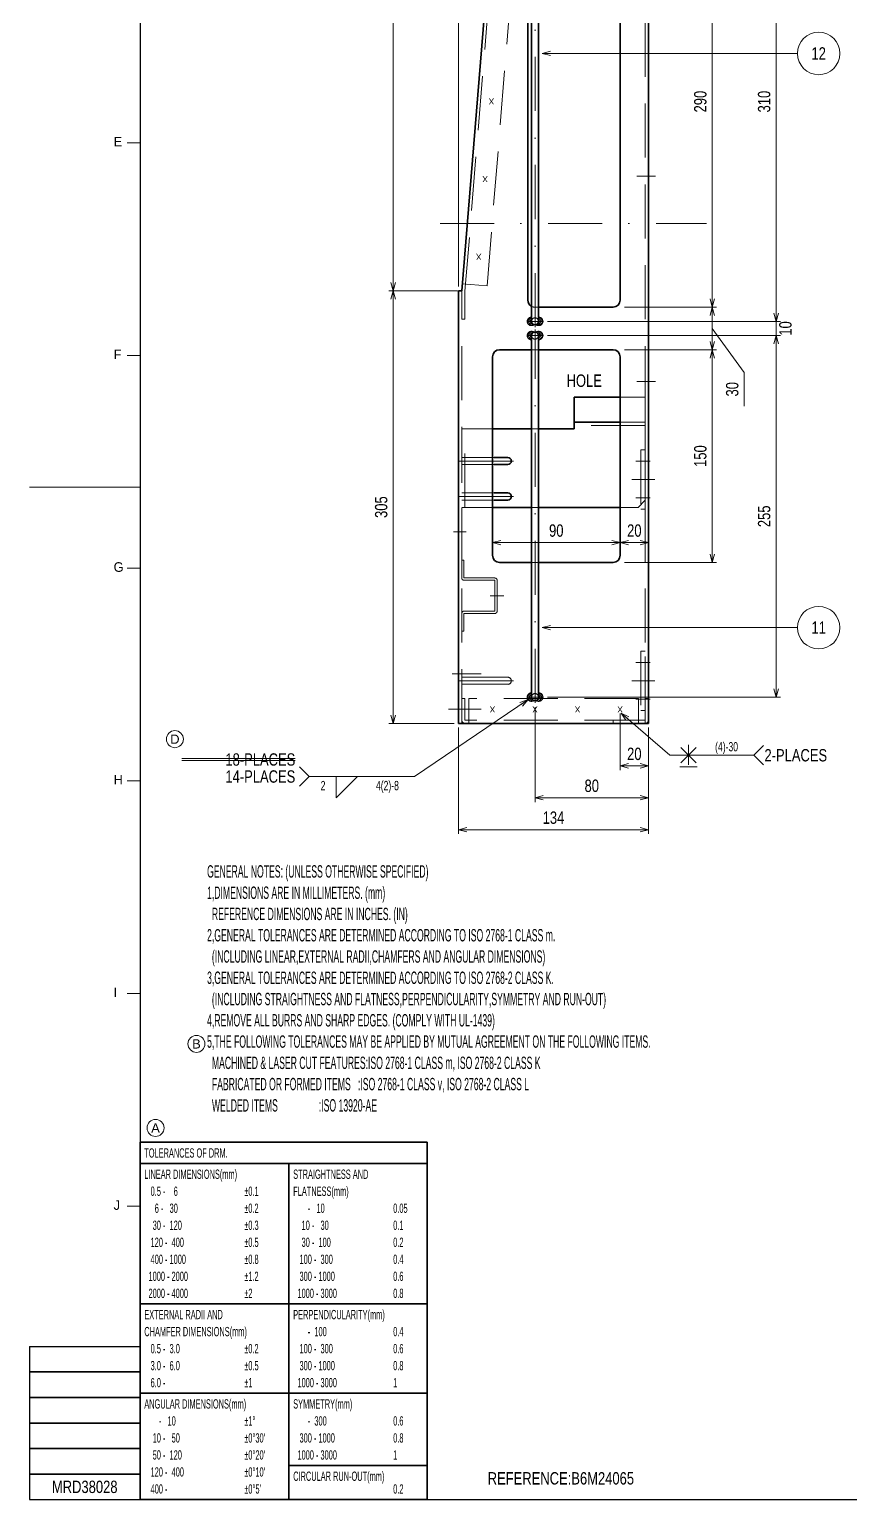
# Model space of a CAD drawing. Header units: millimetres. Extents: x 10 to 832, y 7 to 590.
# Drawn here: x 9.5 to 202.5, y 15 to 360.6 of the extents above; entities that cross this region are included whole.
import ezdxf
from ezdxf.enums import TextEntityAlignment as Align

# ---------------------------------------------------------------- set-up
doc = ezdxf.new("R2010")
doc.units = ezdxf.units.MM
for name, pattern in [('DASHDOT', [25.3, 12.7, -6.3, 0, -6.3]), ('DASHED', [19, 12.7, -6.3]), ('DIVIDE', [31.6, 12.7, -6.3, 0, -6.3, 0, -6.3])]:
    doc.linetypes.add(name, pattern=pattern)
for name, color, linetype in [('GR1_01', 7, 'Continuous'), ('GR1_02', 7, 'Continuous'), ('GR1_05', 7, 'Continuous'), ('GR1_06', 7, 'Continuous'), ('GR1_15', 7, 'Continuous'), ('GR1_16', 7, 'Continuous'), ('図面枠B6M', 7, 'Continuous'), ('表題、部品表_Layer1', 7, 'Continuous')]:
    doc.layers.add(name, color=color, linetype=linetype)
doc.styles.add('HG丸ｺﾞｼｯｸM-PRO', font='')
doc.styles.get('HG丸ｺﾞｼｯｸM-PRO').set_extended_font_data('HG丸ｺﾞｼｯｸM-PRO')
pattern_1 = [(45, (0, 0), (-0.23570226, 0.23570226), [])]

# ---------------------------------------------------------------- blocks, each defined once
blk = doc.blocks.new('BLKF023')
at = {"layer": '図面枠B6M', "color": 2, "linetype": 'Continuous', "lineweight": 25}
for p, q in [((35.5, 584), (35.5, 15)), ((9.5, 51), (9.5, 15)), ((9.5, 51), (35.5, 51)), ((9.5, 15), (831.5, 15))]:
    blk.add_line(p, q, dxfattribs=at)
at = {"layer": '図面枠B6M', "color": 4, "linetype": 'Continuous', "lineweight": 13}
for p, q in [((32.5, 334), (35.5, 334)), ((32.5, 284), (35.5, 284)), ((9.5, 253), (35.5, 253)), ((32.5, 234), (35.5, 234)), ((32.5, 184), (35.5, 184)), ((32.5, 134), (35.5, 134)), ((32.5, 84), (35.5, 84))]:
    blk.add_line(p, q, dxfattribs=at)
at = {"layer": '図面枠B6M', "color": 3, "linetype": 'Continuous', "lineweight": 35}
for p, q in [((9.5, 45), (35.5, 45)), ((9.5, 39), (35.5, 39)), ((9.5, 33), (35.5, 33)), ((9.5, 27), (35.5, 27)), ((9.5, 21), (35.5, 21))]:
    blk.add_line(p, q, dxfattribs=at)
at = {"layer": '図面枠B6M', "color": 4, "linetype": 'Continuous', "lineweight": 13, "style": 'HG丸ｺﾞｼｯｸM-PRO'}
for s, width, p in [('E', 1.001589, (29.29, 332.45)), ('F', 0.998986, (29.29, 282.45)), ('G', 1.003714, (29.29, 232.45)), ('H', 1.00207, (29.29, 182.45)), ('I', 1.00207, (29.29, 132.45)), ('J', 1.005117, (29.29, 82.45))]:
    blk.add_text(s, height=2.25, dxfattribs=dict(at, width=width)).set_placement(p, align=Align.BOTTOM_LEFT)
blk = doc.blocks.new('BLKF035')
at = {"layer": 'GR1_02', "color": 4, "linetype": 'DASHED', "lineweight": 13}
for p, q in [((111.1, 208.33), (121.93, 208.33)), ((121.93, 206.67), (111.1, 206.67))]:
    blk.add_line(p, q, dxfattribs=at)
blk.add_arc((121.93, 207.5), 0.833, 270, 90, dxfattribs=at)
blk = doc.blocks.new('BLKF036')
at = {"layer": 'GR1_02', "color": 4, "linetype": 'DASHED', "lineweight": 13}
for p, q in [((111.1, 251.67), (118.73, 251.67)), ((118.73, 250), (111.1, 250))]:
    blk.add_line(p, q, dxfattribs=at)
at = {"layer": 'GR1_02', "color": 3, "linetype": 'Continuous', "lineweight": 35}
for p, q in [((118.73, 251.67), (121.93, 251.67)), ((121.93, 250), (118.73, 250))]:
    blk.add_line(p, q, dxfattribs=at)
blk.add_arc((121.93, 250.83), 0.833, 270, 90, dxfattribs=at)
blk = doc.blocks.new('BLKF051')
at = {"layer": 'GR1_02', "color": 4, "linetype": 'DASHED', "lineweight": 13}
for p, q in [((111.1, 235.83), (111.63, 235.83)), ((111.1, 231.67), (111.1, 235.83)), ((111.63, 231.67), (111.63, 235.83)), ((111.63, 231.67), (118.9, 231.67)), ((111.63, 231.13), (118.9, 231.13)), ((118.9, 223.87), (118.9, 231.13)), ((119.43, 231.13), (119.43, 223.87)), ((111.1, 219.17), (111.1, 223.33)), ((111.63, 223.87), (118.9, 223.87)), ((111.63, 223.33), (118.9, 223.33)), ((111.63, 219.17), (111.63, 223.33)), ((111.1, 219.17), (111.63, 219.17))]:
    blk.add_line(p, q, dxfattribs=at)
for centre, start, end in [((111.63, 231.67), 180, 270), ((118.9, 231.13), 0, 90), ((111.63, 223.33), 90, 180), ((118.9, 223.87), 270, 0)]:
    blk.add_arc(centre, 0.533, start, end, dxfattribs=at)
blk = doc.blocks.new('BLKF052')
at = {"layer": 'GR1_02', "color": 4, "linetype": 'DASHED', "lineweight": 13}
for p, q in [((111.1, 260), (118.73, 260)), ((118.73, 258.33), (111.1, 258.33))]:
    blk.add_line(p, q, dxfattribs=at)
at = {"layer": 'GR1_02', "color": 3, "linetype": 'Continuous', "lineweight": 35}
for p, q in [((118.73, 260), (121.93, 260)), ((121.93, 258.33), (118.73, 258.33))]:
    blk.add_line(p, q, dxfattribs=at)
blk.add_arc((121.93, 259.17), 0.833, 270, 90, dxfattribs=at)
blk = doc.blocks.new('BLKF059')
at = {"layer": 'GR1_02', "color": 3, "linetype": 'Continuous', "lineweight": 35}
for p, q in [((123, 432.5), (121.92, 431.5)), ((155, 432.5), (123, 432.5)), ((155, 432.5), (155, 197.5)), ((121.92, 431.5), (111.1, 299.17)), ((110.33, 299.17), (111.1, 299.17)), ((110.33, 197.5), (110.33, 299.17)), ((155, 197.5), (110.33, 197.5))]:
    blk.add_line(p, q, dxfattribs=at)
at = {"layer": 'GR1_02', "color": 4, "linetype": 'DASHED', "lineweight": 13}
for p, q in [((154.23, 197.5), (154.23, 432.5)), ((111.1, 197.5), (111.1, 299.17))]:
    blk.add_line(p, q, dxfattribs=at)
blk = doc.blocks.new('BLKF060')
at = {"layer": 'GR1_02', "color": 3, "linetype": 'Continuous', "lineweight": 35}
for p, q in [((123, 432.5), (122.71, 432.5)), ((121.94, 431.8), (121.92, 431.5))]:
    blk.add_line(p, q, dxfattribs=at)
at = {"layer": 'GR1_02', "color": 4, "linetype": 'DASHED', "lineweight": 13}
for p, q in [((154.23, 432.5), (123, 432.5)), ((123.67, 426.67), (123.67, 432.5)), ((153.5, 426.67), (153.5, 432.5)), ((154.23, 426.67), (154.23, 432.5)), ((121.94, 431.8), (111.1, 299.17)), ((111.86, 299.1), (122.71, 431.73)), ((122.71, 431.73), (153.5, 431.73)), ((153.5, 431.73), (154.23, 431.73)), ((155, 431.73), (155, 426.67)), ((123.67, 426.67), (153.5, 426.67)), ((154.23, 426.67), (155, 426.67)), ((117.05, 300.35), (127.1, 423.28)), ((121.28, 423.75), (127.1, 423.28)), ((111.24, 300.83), (117.05, 300.35)), ((111.1, 292.5), (111.1, 299.17)), ((111.86, 299.1), (111.86, 292.5)), ((111.1, 292.5), (111.86, 292.5))]:
    blk.add_line(p, q, dxfattribs=at)
at = {"layer": 'GR1_02', "color": 3, "linetype": 'Continuous', "lineweight": 35}
blk.add_arc((122.71, 431.73), 0.767, 90, 175.3265, dxfattribs=at)
at = {"layer": 'GR1_02', "color": 4, "linetype": 'DASHED', "lineweight": 13}
blk.add_arc((154.23, 431.73), 0.767, 0, 90, dxfattribs=at)
blk = doc.blocks.new('BLKF065')
at = {"layer": 'GR1_02', "color": 4, "linetype": 'DASHED', "lineweight": 13}
for p, q in [((128.33, 392), (129.17, 392)), ((129.17, 295.33), (128.33, 295.33))]:
    blk.add_line(p, q, dxfattribs=at)
at = {"layer": 'GR1_02', "color": 3, "linetype": 'Continuous', "lineweight": 35}
for p, q in [((129.17, 392), (146.67, 392)), ((126.67, 390.33), (126.67, 297)), ((148.33, 390.33), (148.33, 297)), ((146.67, 295.33), (129.17, 295.33))]:
    blk.add_line(p, q, dxfattribs=at)
for centre, start, end in [((128.33, 390.33), 120, 180), ((146.67, 390.33), 0, 90), ((128.33, 297), 180, 240), ((146.67, 297), 270, 0)]:
    blk.add_arc(centre, 1.67, start, end, dxfattribs=at)
at = {"layer": 'GR1_02', "color": 4, "linetype": 'DASHED', "lineweight": 13}
for centre, start, end in [((128.33, 390.33), 90, 120), ((128.33, 297), 240, 270)]:
    blk.add_arc(centre, 1.67, start, end, dxfattribs=at)
blk = doc.blocks.new('BLKF066')
at = {"layer": 'GR1_02', "color": 3, "linetype": 'Continuous', "lineweight": 35}
for p, q in [((118.33, 237), (118.33, 283.67)), ((127.5, 285.33), (120, 285.33)), ((146.67, 285.33), (129.17, 285.33)), ((148.33, 237), (148.33, 283.67)), ((127.5, 235.33), (120, 235.33)), ((146.67, 235.33), (129.17, 235.33))]:
    blk.add_line(p, q, dxfattribs=at)
at = {"layer": 'GR1_02', "color": 4, "linetype": 'DASHED', "lineweight": 13}
for p, q in [((129.17, 285.33), (127.5, 285.33)), ((129.17, 235.33), (127.5, 235.33))]:
    blk.add_line(p, q, dxfattribs=at)
at = {"layer": 'GR1_02', "color": 3, "linetype": 'Continuous', "lineweight": 35}
for centre, start, end in [((120, 283.67), 90, 180), ((146.67, 283.67), 0, 90), ((120, 237), 180, 270), ((146.67, 237), 270, 0)]:
    blk.add_arc(centre, 1.67, start, end, dxfattribs=at)
blk = doc.blocks.new('BLKF068')
at = {"layer": 'GR1_02', "color": 3, "linetype": 'Continuous', "lineweight": 35}
for p, q in [((127.5, 292), (127.5, 395.33)), ((129.17, 395.33), (129.17, 292))]:
    blk.add_line(p, q, dxfattribs=at)
for centre, start, end in [((128.33, 395.33), 0, 180), ((128.33, 292), 180, 0)]:
    blk.add_arc(centre, 0.833, start, end, dxfattribs=at)
at = {"layer": 'GR1_02', "color": 4, "linetype": 'DASHED', "lineweight": 13}
for centre, start, end in [((128.33, 395.33), 180, 0), ((128.33, 292), 0, 180)]:
    blk.add_arc(centre, 0.833, start, end, dxfattribs=at)
blk = doc.blocks.new('BLKF067')
at = {"layer": 'GR1_02', "color": 4, "linetype": 'DASHDOT', "lineweight": 13}
for p, q in [((126.59, 395.33), (130.3, 395.33)), ((128.33, 290.67), (128.33, 396.75)), ((126.59, 292), (130.3, 292))]:
    blk.add_line(p, q, dxfattribs=at)
at = {"layer": 'GR1_02', "color": 3, "linetype": 'Continuous', "lineweight": 35}
blk.add_blockref('BLKF068', (0, 0), dxfattribs=at)
blk = doc.blocks.new('BLKF070')
at = {"layer": 'GR1_02', "color": 3, "linetype": 'Continuous', "lineweight": 35}
for p, q in [((127.5, 203.67), (127.5, 288.67)), ((129.17, 288.67), (129.17, 203.67))]:
    blk.add_line(p, q, dxfattribs=at)
for centre, start, end in [((128.33, 288.67), 0, 180), ((128.33, 203.67), 180, 0)]:
    blk.add_arc(centre, 0.833, start, end, dxfattribs=at)
at = {"layer": 'GR1_02', "color": 4, "linetype": 'DASHED', "lineweight": 13}
for centre, start, end in [((128.33, 288.67), 180, 0), ((128.33, 203.67), 0, 180)]:
    blk.add_arc(centre, 0.833, start, end, dxfattribs=at)
blk = doc.blocks.new('BLKF069')
at = {"layer": 'GR1_02', "color": 4, "linetype": 'DASHDOT', "lineweight": 13}
for p, q in [((126.59, 288.67), (130.3, 288.67)), ((128.33, 202.33), (128.33, 290.08)), ((126.59, 203.67), (130.3, 203.67))]:
    blk.add_line(p, q, dxfattribs=at)
at = {"layer": 'GR1_02', "color": 3, "linetype": 'Continuous', "lineweight": 35}
blk.add_blockref('BLKF070', (0, 0), dxfattribs=at)
blk = doc.blocks.new('BLKF099')
at = {"layer": 'GR1_02', "color": 4, "linetype": 'DASHED', "lineweight": 13}
for p, q in [((154.23, 261.83), (153.17, 261.83)), ((153.17, 261.83), (153.17, 247.83)), ((154.23, 247.83), (154.23, 261.83)), ((153.17, 247.83), (154.23, 247.83))]:
    blk.add_line(p, q, dxfattribs=at)
blk = doc.blocks.new('BLKF100')
at = {"layer": 'GR1_02', "color": 4, "linetype": 'DASHED', "lineweight": 13}
for p, q in [((154.23, 214.5), (153.17, 214.5)), ((153.17, 214.5), (153.17, 200.5)), ((154.23, 200.5), (154.23, 214.5)), ((153.17, 200.5), (154.23, 200.5))]:
    blk.add_line(p, q, dxfattribs=at)
blk = doc.blocks.new('FXTIP_ARROW_S')
at = {"color": 0, "linetype": 'Continuous', "lineweight": -2}
for q in [(-1, 0), (-0.97, 0.26), (-0.97, -0.26)]:
    blk.add_line((0, 0), q, dxfattribs=at)
blk = doc.blocks.new('FXTIP_ARROW_E')
at = {"color": 0, "linetype": 'Continuous', "lineweight": -2}
for q in [(-1, 0), (-0.97, 0.26), (-0.97, -0.26)]:
    blk.add_line((0, 0), q, dxfattribs=at)
blk = doc.blocks.new('BLKF161')
at = {"layer": 'GR1_16', "linetype": 'DIVIDE', "lineweight": 13}
h = blk.add_hatch(dxfattribs=at)
h.set_pattern_fill('_USER', color=4, scale=0.333333, angle=45, style=0, pattern_type=0)
h.set_pattern_definition(pattern_1)
edge = h.paths.add_edge_path(flags=0)
edge.add_arc((129.17, 288.67), 1, -90, 126.8699, ccw=False)
edge.add_line((129.17, 287.67), (129.17, 288.67))
edge.add_arc((128.33, 288.67), 0.833, 0, 73.7398)
edge = h.paths.add_edge_path(flags=0)
edge.add_arc((127.5, 288.67), 1, 53.1301, 270)
edge.add_line((127.5, 287.67), (127.5, 288.67))
edge.add_arc((128.33, 288.67), 0.833, 106.2602, 180, ccw=False)
at = {"layer": 'GR1_16', "color": 4, "linetype": 'DIVIDE', "lineweight": 13}
for centre, start, end in [((127.5, 288.67), 53.1301, 270), ((129.17, 288.67), 270, 126.8699)]:
    blk.add_arc(centre, 1, start, end, dxfattribs=at)
blk = doc.blocks.new('BLKF162')
at = {"layer": 'GR1_16', "linetype": 'DIVIDE', "lineweight": 13}
h = blk.add_hatch(dxfattribs=at)
h.set_pattern_fill('_USER', color=4, scale=0.333333, angle=45, style=0, pattern_type=0)
h.set_pattern_definition(pattern_1)
edge = h.paths.add_edge_path(flags=0)
edge.add_arc((127.5, 292), 1, 90, 306.8699, ccw=False)
edge.add_line((127.5, 293), (127.5, 292))
edge.add_arc((128.33, 292), 0.833, 180, 253.7398)
edge = h.paths.add_edge_path(flags=0)
edge.add_arc((129.17, 292), 1, 233.1301, 450)
edge.add_line((129.17, 293), (129.17, 292))
edge.add_arc((128.33, 292), 0.833, 286.2602, 360, ccw=False)
at = {"layer": 'GR1_16', "color": 4, "linetype": 'DIVIDE', "lineweight": 13}
for centre, start, end in [((127.5, 292), 90, 306.8699), ((129.17, 292), 233.1301, 90)]:
    blk.add_arc(centre, 1, start, end, dxfattribs=at)
blk = doc.blocks.new('BLKF163')
at = {"layer": 'GR1_16', "linetype": 'DIVIDE', "lineweight": 13}
h = blk.add_hatch(dxfattribs=at)
h.set_pattern_fill('_USER', color=4, scale=0.333333, angle=45, style=0, pattern_type=0)
h.set_pattern_definition(pattern_1)
edge = h.paths.add_edge_path(flags=0)
edge.add_arc((127.5, 203.67), 1, 90, 306.8699, ccw=False)
edge.add_line((127.5, 204.67), (127.5, 203.67))
edge.add_arc((128.33, 203.67), 0.833, 180, 253.7398)
edge = h.paths.add_edge_path(flags=0)
edge.add_arc((129.17, 203.67), 1, 233.1301, 450)
edge.add_line((129.17, 204.67), (129.17, 203.67))
edge.add_arc((128.33, 203.67), 0.833, 286.2602, 360, ccw=False)
at = {"layer": 'GR1_16', "color": 4, "linetype": 'DIVIDE', "lineweight": 13}
for centre, start, end in [((127.5, 203.67), 90, 306.8699), ((129.17, 203.67), 233.1301, 90)]:
    blk.add_arc(centre, 1, start, end, dxfattribs=at)
blk = doc.blocks.new('BLKF167')
at = {"layer": 'GR1_16', "color": 4, "linetype": 'Continuous', "lineweight": 13}
for p, q in [((162.61, 191.81), (166.23, 188.19)), ((166.23, 191.81), (162.61, 188.19)), ((164.42, 187.76), (164.42, 192.48)), ((162.33, 187.29), (166.41, 187.29))]:
    blk.add_line(p, q, dxfattribs=at)
blk = doc.blocks.new('BLKF240')
at = {"layer": '図面枠B6M', "color": 3, "linetype": 'Continuous', "lineweight": 35}
for p, q in [((35.5, 99), (103, 99)), ((35.5, 99), (35.5, 15)), ((103, 15), (103, 99)), ((35.5, 94), (103, 94)), ((70.5, 15), (70.5, 94)), ((35.5, 61), (70.5, 61)), ((70.5, 61), (103, 61)), ((35.5, 40), (70.5, 40)), ((70.5, 40), (103, 40)), ((70.5, 23), (103, 23)), ((35.5, 15), (103, 15))]:
    blk.add_line(p, q, dxfattribs=at)
at = {"layer": '図面枠B6M', "color": 4, "linetype": 'Continuous', "lineweight": 13, "style": 'HG丸ｺﾞｼｯｸM-PRO'}
for s, height, width, p in [('TOLERANCES OF DRM.', 2.1818, 0.522208, (36.5, 96.5)), ('LINEAR DIMENSIONS(mm)', 2.1818, 0.521664, (36.5, 91.5)), ('STRAIGHTNESS AND', 2.1818, 0.521949, (71.5, 91.5)), (' 0.5 -    6', 2.1818, 0.524049, (37.5, 87.5)), ('±0.1', 2.182, 0.52198, (60, 87.5)), ('FLATNESS(mm)', 2.1818, 0.521994, (71.5, 87.5)), ('   6 -   30', 2.1818, 0.52397, (37.5, 83.5)), ('±0.2', 2.182, 0.52198, (60, 83.5)), ('     -   10', 2.1818, 0.524651, (72.5, 83.5)), ('0.05', 2.182, 0.52205, (95, 83.5)), ('  30 -  120', 2.1818, 0.522893, (37.5, 79.5)), ('±0.3', 2.182, 0.52198, (60, 79.5)), ('  10 -   30', 2.1818, 0.523391, (72.5, 79.5)), ('0.1', 2.182, 0.522424, (95, 79.5)), (' 120 -  400', 2.1818, 0.52246, (37.5, 75.5)), ('±0.5', 2.182, 0.52198, (60, 75.5)), ('  30 -  100', 2.1818, 0.522893, (72.5, 75.5)), ('0.2', 2.182, 0.522424, (95, 75.5)), (' 400 - 1000', 2.1818, 0.52208, (37.5, 71.5)), ('±0.8', 2.182, 0.52198, (60, 71.5)), (' 100 -  300', 2.1818, 0.52246, (72.5, 71.5)), ('0.4', 2.182, 0.522424, (95, 71.5)), ('1000 - 2000', 2.1818, 0.521744, (37.5, 67.5)), ('±1.2', 2.182, 0.52198, (60, 67.5)), (' 300 - 1000', 2.1818, 0.52208, (72.5, 67.5)), ('0.6', 2.182, 0.522424, (95, 67.5)), ('2000 - 4000', 2.1818, 0.521744, (37.5, 63.5)), ('±2', 2.182, 0.521216, (60, 63.5)), ('1000 - 3000', 2.1818, 0.521744, (72.5, 63.5)), ('0.8', 2.182, 0.522424, (95, 63.5)), ('EXTERNAL RADII AND', 2.1818, 0.522426, (36.5, 58.5)), ('PERPENDICULARITY(mm)', 2.1818, 0.521822, (71.5, 58.5)), ('CHAMFER DIMENSIONS(mm)', 2.1818, 0.521615, (36.5, 54.5)), ('     -  100', 2.1818, 0.52397, (72.5, 54.5)), ('0.4', 2.182, 0.522424, (95, 54.5)), (' 0.5 -  3.0', 2.1818, 0.523514, (37.5, 50.5)), ('±0.2', 2.182, 0.52198, (60, 50.5)), (' 100 -  300', 2.1818, 0.52246, (72.5, 50.5)), ('0.6', 2.182, 0.522424, (95, 50.5)), (' 3.0 -  6.0', 2.1818, 0.523514, (37.5, 46.5)), ('±0.5', 2.182, 0.52198, (60, 46.5)), (' 300 - 1000', 2.1818, 0.52208, (72.5, 46.5)), ('0.8', 2.182, 0.522424, (95, 46.5)), (' 6.0 -', 2.182, 0.523279, (37.5, 42.5)), ('±1', 2.182, 0.521216, (60, 42.5)), ('1000 - 3000', 2.1818, 0.521744, (72.5, 42.5)), ('1', 2.18, 0.521199, (95, 42.5)), ('ANGULAR DIMENSIONS(mm)', 2.1818, 0.521887, (36.5, 37.5)), ('SYMMETRY(mm)', 2.1818, 0.521222, (71.5, 37.5)), ('     -   10', 2.1818, 0.524651, (37.5, 33.5)), ('±1°', 2.182, 0.52122, (60, 33.5)), ('     -  300', 2.1818, 0.52397, (72.5, 33.5)), ('0.6', 2.182, 0.522424, (95, 33.5)), ('  10 -   50', 2.1818, 0.523391, (37.5, 29.5)), ("±0°30'", 2.182, 0.521679, (60, 29.5)), (' 300 - 1000', 2.1818, 0.52208, (72.5, 29.5)), ('0.8', 2.182, 0.522424, (95, 29.5)), ('  50 -  120', 2.1818, 0.522893, (37.5, 25.5)), ("±0°20'", 2.182, 0.521679, (60, 25.5)), ('1000 - 3000', 2.1818, 0.521744, (72.5, 25.5)), ('1', 2.18, 0.521199, (95, 25.5)), (' 120 -  400', 2.1818, 0.52246, (37.5, 21.5)), ("±0°10'", 2.182, 0.521679, (60, 21.5)), ('CIRCULAR RUN-OUT(mm)', 2.1818, 0.521639, (71.5, 20.5)), (' 400 -', 2.182, 0.52234, (37.5, 17.5)), ("±0°5'", 2.182, 0.521776, (60, 17.5)), ('0.2', 2.182, 0.522424, (95, 17.5))]:
    blk.add_text(s, height=height, dxfattribs=dict(at, width=width)).set_placement(p, align=Align.MIDDLE_LEFT)
blk = doc.blocks.new('BLKF241')
at = {"layer": '表題、部品表_Layer1', "color": 4, "linetype": 'Continuous', "lineweight": 13}
blk.add_circle((39.14, 102.37), 2, dxfattribs=at)
at = {"layer": '表題、部品表_Layer1', "color": 4, "linetype": 'Continuous', "lineweight": 13, "style": 'HG丸ｺﾞｼｯｸM-PRO', "width": 1.042301}
blk.add_text('A', height=2.18, dxfattribs=at).set_placement((39.14, 102.37), align=Align.MIDDLE_CENTER)
blk = doc.blocks.new('BLKF250')
at = {"layer": 'GR1_06', "color": 3, "linetype": 'Continuous', "lineweight": 35}
for p, q in [((137.57, 267.5), (137.57, 274.17)), ((148.33, 274.17), (137.57, 274.17)), ((127.5, 266.73), (118.33, 266.73)), ((137.57, 266.73), (129.17, 266.73)), ((148.33, 268.27), (137.57, 268.27)), ((137.57, 266.73), (137.57, 267.5)), ((127.5, 248.27), (118.33, 248.27)), ((148.33, 248.27), (129.17, 248.27))]:
    blk.add_line(p, q, dxfattribs=at)
at = {"layer": 'GR1_06', "color": 4, "linetype": 'DASHED', "lineweight": 13}
for p, q in [((154.23, 274.17), (148.33, 274.17)), ((154.23, 274.17), (154.23, 249.93)), ((111.1, 266.73), (111.1, 248.27)), ((118.33, 266.73), (111.1, 266.73)), ((111.87, 248.27), (111.87, 266.73)), ((129.17, 266.73), (127.5, 266.73)), ((154.23, 267.5), (137.57, 267.5)), ((154.23, 268.27), (148.33, 268.27)), ((152.57, 248.27), (154.23, 249.93)), ((118.33, 248.27), (111.1, 248.27)), ((129.17, 248.27), (127.5, 248.27)), ((152.57, 248.27), (148.33, 248.27))]:
    blk.add_line(p, q, dxfattribs=at)
blk = doc.blocks.new('BLKF253')
at = {"layer": 'GR1_01', "color": 4, "linetype": 'DASHED', "lineweight": 13}
for p, q in [((111.1, 203.33), (111.1, 198.27)), ((111.1, 203.33), (111.87, 203.33)), ((111.87, 203.33), (111.87, 198.27)), ((152.67, 203.33), (112.77, 203.33)), ((112.77, 203.33), (112.77, 197.5)), ((152.67, 203.33), (152.67, 197.5)), ((154.23, 203.33), (154.23, 197.5)), ((155, 203.33), (154.23, 203.33)), ((155, 203.33), (155, 198.27)), ((112.77, 198.27), (111.87, 198.27)), ((111.87, 197.5), (154.23, 197.5)), ((152.67, 198.27), (112.77, 198.27)), ((146.67, 198.27), (146.67, 197.5)), ((148.33, 198.27), (148.33, 197.5)), ((154.23, 198.27), (152.67, 198.27))]:
    blk.add_line(p, q, dxfattribs=at)
for centre, start, end in [((111.87, 198.27), 180, 270), ((154.23, 198.27), 270, 0)]:
    blk.add_arc(centre, 0.767, start, end, dxfattribs=at)
blk = doc.blocks.new('BLKF259')
at = {"layer": '表題、部品表_Layer1', "color": 4, "linetype": 'Continuous', "lineweight": 13}
blk.add_circle((48.76, 122.14), 2, dxfattribs=at)
at = {"layer": '表題、部品表_Layer1', "color": 4, "linetype": 'Continuous', "lineweight": 13, "style": 'HG丸ｺﾞｼｯｸM-PRO', "width": 1.04272}
blk.add_text('B', height=2.18, dxfattribs=at).set_placement((48.76, 122.14), align=Align.MIDDLE_CENTER)
blk = doc.blocks.new('BLKF305')
at = {"layer": 'GR1_05', "color": 4, "linetype": 'Continuous', "lineweight": 13}
blk.add_circle((43.69, 193.78), 2, dxfattribs=at)
at = {"layer": 'GR1_05', "color": 4, "linetype": 'Continuous', "lineweight": 13, "style": 'HG丸ｺﾞｼｯｸM-PRO', "width": 1.042833}
blk.add_text('D', height=2.18, dxfattribs=at).set_placement((43.69, 193.78), align=Align.MIDDLE_CENTER)

msp = doc.modelspace()

# ---------------------------------------------------------------- linework, layer by layer
at = {"layer": 'GR1_02', "color": 4, "linetype": 'DASHDOT', "lineweight": 13}
for p, q in [((156.66, 326.17), (152.26, 326.17)), ((106.01, 315), (168.67, 315)), ((156.66, 277.83), (152.26, 277.83)), ((123.27, 259.17), (109.02, 259.17)), ((155.38, 259.17), (152.04, 259.17)), ((156.47, 254.83), (151.06, 254.83)), ((123.27, 250.83), (109.02, 250.83)), ((155.38, 250.5), (152.04, 250.5)), ((112.13, 242.5), (109.18, 242.5)), ((117.79, 227.5), (120.97, 227.5)), ((155.38, 211.83), (152.04, 211.83)), ((115.68, 209.17), (108.84, 209.17)), ((123.27, 207.5), (109.02, 207.5)), ((156.47, 207.5), (151.06, 207.5)), ((108.02, 200.83), (115.71, 200.83)), ((155.38, 203.17), (152.04, 203.17))]:
    msp.add_line(p, q, dxfattribs=at)
at = {"layer": 'GR1_05', "color": 7, "linetype": 'Continuous', "lineweight": 13}
for p, q in [((45.35, 189.25), (71.99, 189.25)), ((45.35, 188.75), (71.99, 188.75))]:
    msp.add_line(p, q, dxfattribs=at)
at = {"layer": 'GR1_15', "color": 6, "linetype": 'Continuous', "lineweight": 13}
for p, q in [((130, 355), (190, 355)), ((130, 220), (190, 220))]:
    msp.add_line(p, q, dxfattribs=at)
for centre in [(195, 355), (195, 220)]:
    msp.add_circle(centre, 5, dxfattribs=at)
at = {"layer": 'GR1_16', "color": 4, "linetype": 'Continuous', "lineweight": 13}
for p, q in [((110.33, 300.17), (110.33, 463.5)), ((95, 299.17), (95, 432.5)), ((185, 292), (185, 395.33)), ((170, 295.33), (170, 392)), ((110.1, 299.17), (94, 299.17)), ((95, 197.5), (95, 299.17)), ((149.33, 295.33), (171, 295.33)), ((170, 285.33), (170, 295.33)), ((131.3, 292), (186, 292)), ((185, 288.67), (185, 292)), ((131.3, 288.67), (186, 288.67)), ((170, 290.33), (177.5, 280)), ((185, 203.67), (185, 288.67)), ((149.33, 285.33), (171, 285.33)), ((170, 235.33), (170, 285.33)), ((177.5, 280), (177.5, 272.08)), ((118.33, 240), (148.33, 240)), ((148.33, 240), (155, 240)), ((149.33, 235.33), (171, 235.33)), ((126.7, 203.07), (100, 185)), ((128.33, 201.33), (128.33, 179)), ((131.3, 203.67), (186, 203.67)), ((109.33, 197.5), (94, 197.5)), ((148.33, 199.8), (148.33, 186.5)), ((148.59, 199.93), (160, 190)), ((110.33, 196.5), (110.33, 171.5)), ((155, 196.5), (155, 179)), ((155, 196.5), (155, 171.5)), ((155, 196.5), (155, 186.5)), ((182.05, 192.29), (179.76, 190)), ((72.99, 187.29), (75.28, 185)), ((148.33, 187.5), (155, 187.5)), ((160, 190), (179.76, 190)), ((182.05, 187.71), (179.76, 190)), ((72.99, 182.71), (75.28, 185)), ((100, 185), (75.28, 185)), ((81.6, 185), (81.6, 180)), ((81.6, 180), (86.6, 185)), ((128.33, 180), (155, 180)), ((110.33, 172.5), (155, 172.5))]:
    msp.add_line(p, q, dxfattribs=at)

# ---------------------------------------------------------------- block references
at = {"layer": 'GR1_01', "color": 4, "linetype": 'DASHED', "lineweight": 13}
msp.add_blockref('BLKF253', (0, 0), dxfattribs=at)
at = {"layer": 'GR1_02', "color": 3, "linetype": 'Continuous', "lineweight": 35}
for name in ['BLKF059', 'BLKF065', 'BLKF066', 'BLKF052', 'BLKF036']:
    msp.add_blockref(name, (0, 0), dxfattribs=at)
at = {"layer": 'GR1_02', "color": 4, "linetype": 'DASHED', "lineweight": 13}
for name in ['BLKF060', 'BLKF099', 'BLKF051', 'BLKF100', 'BLKF035']:
    msp.add_blockref(name, (0, 0), dxfattribs=at)
at = {"layer": 'GR1_02', "color": 4, "linetype": 'DASHDOT', "lineweight": 13}
for name in ['BLKF067', 'BLKF069']:
    msp.add_blockref(name, (0, 0), dxfattribs=at)
at = {"layer": 'GR1_05', "color": 4, "linetype": 'Continuous', "lineweight": 13}
msp.add_blockref('BLKF305', (0, 0), dxfattribs=at)
at = {"layer": 'GR1_06', "color": 4, "linetype": 'DASHED', "lineweight": 13}
msp.add_blockref('BLKF250', (0, 0), dxfattribs=at)
at = {"layer": 'GR1_15', "color": 6, "linetype": 'Continuous', "lineweight": 13, "xscale": 2, "yscale": 2, "rotation": 180}
for p in [(130, 355), (130, 220)]:
    msp.add_blockref('FXTIP_ARROW_S', p, dxfattribs=at)
at = {"layer": 'GR1_16', "color": 4, "linetype": 'Continuous', "lineweight": 13, "xscale": 2, "yscale": 2}
for name, p, rotation in [('FXTIP_ARROW_S', (95, 299.17), 270), ('FXTIP_ARROW_E', (95, 299.17), 90), ('FXTIP_ARROW_S', (170, 295.33), 270), ('FXTIP_ARROW_E', (170, 295.33), 90), ('FXTIP_ARROW_S', (185, 292), 270), ('FXTIP_ARROW_S', (170, 285.33), 270), ('FXTIP_ARROW_E', (185, 288.67), 90), ('FXTIP_ARROW_E', (170, 285.33), 90), ('FXTIP_ARROW_S', (118.33, 240), 180), ('FXTIP_ARROW_E', (148.33, 240), 360), ('FXTIP_ARROW_S', (148.33, 240), 180), ('FXTIP_ARROW_E', (155, 240), 360), ('FXTIP_ARROW_S', (170, 235.33), 270), ('FXTIP_ARROW_S', (185, 203.67), 270), ('FXTIP_ARROW_S', (126.7, 203.07), 34.09169623856739), ('FXTIP_ARROW_S', (95, 197.5), 270), ('FXTIP_ARROW_S', (148.59, 199.93), 138.9667897041777), ('FXTIP_ARROW_S', (148.33, 187.5), 180), ('FXTIP_ARROW_E', (155, 187.5), 360), ('FXTIP_ARROW_S', (128.33, 180), 180), ('FXTIP_ARROW_E', (155, 180), 360), ('FXTIP_ARROW_S', (110.33, 172.5), 180), ('FXTIP_ARROW_E', (155, 172.5), 360)]:
    msp.add_blockref(name, p, dxfattribs=dict(at, rotation=rotation))
at = {"layer": 'GR1_16', "color": 4, "linetype": 'DIVIDE', "lineweight": 13}
for name in ['BLKF162', 'BLKF161', 'BLKF163']:
    msp.add_blockref(name, (0, 0), dxfattribs=at)
at = {"layer": 'GR1_16', "color": 4, "linetype": 'Continuous', "lineweight": 13}
msp.add_blockref('BLKF167', (0, 0), dxfattribs=at)
at = {"layer": '図面枠B6M', "color": 4, "linetype": 'Continuous', "lineweight": 13}
for name in ['BLKF023', 'BLKF240']:
    msp.add_blockref(name, (0, 0), dxfattribs=at)
at = {"layer": '表題、部品表_Layer1', "color": 4, "linetype": 'Continuous', "lineweight": 13}
for name in ['BLKF259', 'BLKF241']:
    msp.add_blockref(name, (0, 0), dxfattribs=at)

# ---------------------------------------------------------------- texts
at = {"layer": 'GR1_05', "color": 3, "linetype": 'Continuous', "lineweight": 35, "style": 'HG丸ｺﾞｼｯｸM-PRO', "width": 0.782951}
msp.add_text('18-PLACES', height=2.909, dxfattribs=at).set_placement((71.99, 189), align=Align.MIDDLE_RIGHT)
at = {"layer": 'GR1_15', "color": 6, "linetype": 'Continuous', "lineweight": 35, "style": 'HG丸ｺﾞｼｯｸM-PRO', "width": 0.784542}
for s, p in [('12', (195, 355)), ('11', (195, 220))]:
    msp.add_text(s, height=2.909, rotation=0, dxfattribs=at).set_placement(p, align=Align.MIDDLE_CENTER)
at = {"layer": 'GR1_16', "color": 3, "linetype": 'Continuous', "lineweight": 35, "style": 'HG丸ｺﾞｼｯｸM-PRO', "width": 0.784542}
for s, rotation, p in [('290', 90, (169.5, 343.67)), ('310', 90, (184.5, 343.67)), ('10', 90, (189.5, 290.33)), ('30', 90, (177, 276.04)), ('150', 90, (169.5, 260.33)), ('305', 90, (94.5, 248.33)), ('255', 90, (184.5, 246.17)), ('90', 0, (133.33, 240.5)), ('20', 0, (151.67, 240.5)), ('20', 0, (151.67, 188)), ('80', 0, (141.67, 180.5)), ('134', 0, (132.67, 173))]:
    msp.add_text(s, height=2.909, rotation=rotation, dxfattribs=at).set_placement(p, align=Align.BOTTOM_CENTER)
at = {"layer": 'GR1_16', "color": 3, "linetype": 'Continuous', "lineweight": 35, "style": 'HG丸ｺﾞｼｯｸM-PRO'}
for s, height, rotation, width, p in [('X', 1.45, 180, 1.042235, (118.09, 343.75)), ('X', 1.45, 180, 1.042235, (116.6, 325.47)), ('X', 1.45, 180, 1.042235, (115.1, 307.2)), ('X', 1.45, 180, 1.042235, (118.33, 200.8)), ('X', 1.45, 180, 1.042235, (128.33, 200.8)), ('X', 1.45, 180, 1.042235, (138.33, 200.8)), ('X', 1.45, 180, 1.042235, (148.33, 200.8)), ('(4)-30', 2.182, 360, 0.691329, (173.35, 192.01)), ('2', 2.18, 360, 0.691275, (78.52, 182.87)), ('4(2)-8', 2.182, 360, 0.691329, (93.65, 182.87))]:
    msp.add_text(s, height=height, rotation=rotation, dxfattribs=dict(at, width=width)).set_placement(p, align=Align.MIDDLE_CENTER)
at = {"layer": 'GR1_16', "color": 254, "linetype": 'Continuous', "lineweight": 35, "style": 'HG丸ｺﾞｼｯｸM-PRO', "width": 0.782831}
msp.add_text('HOLE', height=2.909, dxfattribs=at).set_placement((139.9, 278.06), align=Align.MIDDLE_CENTER)
at = {"layer": 'GR1_16', "color": 3, "linetype": 'Continuous', "lineweight": 35, "style": 'HG丸ｺﾞｼｯｸM-PRO', "width": 0.78274}
msp.add_text('2-PLACES', height=2.909, dxfattribs=at).set_placement((182.26, 190), align=Align.MIDDLE_LEFT)
at = {"layer": 'GR1_16', "color": 3, "linetype": 'Continuous', "lineweight": 35, "style": 'HG丸ｺﾞｼｯｸM-PRO', "width": 0.782951}
msp.add_text('14-PLACES', height=2.909, dxfattribs=at).set_placement((71.99, 185), align=Align.MIDDLE_RIGHT)
at = {"layer": '図面枠B6M', "color": 3, "linetype": 'Continuous', "lineweight": 35, "style": 'HG丸ｺﾞｼｯｸM-PRO'}
for s, width, p in [('GENERAL NOTES: (UNLESS OTHERWISE SPECIFIED)', 0.52211, (51.26, 164.14)), ('1,DIMENSIONS ARE IN MILLIMETERS. (mm)', 0.522052, (51.26, 159.14)), ('  REFERENCE DIMENSIONS ARE IN INCHES. (IN)', 0.522009, (51.26, 154.14)), ('2,GENERAL TOLERANCES ARE DETERMINED ACCORDING TO ISO 2768-1 CLASS m.', 0.522186, (51.26, 149.14)), ('  (INCLUDING LINEAR,EXTERNAL RADII,CHAMFERS AND ANGULAR DIMENSIONS)', 0.522355, (51.26, 144.14)), ('3,GENERAL TOLERANCES ARE DETERMINED ACCORDING TO ISO 2768-2 CLASS K.', 0.52223, (51.26, 139.14)), ('  (INCLUDING STRAIGHTNESS AND FLATNESS,PERPENDICULARITY,SYMMETRY AND RUN-OUT)', 0.522087, (51.26, 134.14)), ('4,REMOVE ALL BURRS AND SHARP EDGES. (COMPLY WITH UL-1439)', 0.52235, (51.26, 129.14)), ('5,THE FOLLOWING TOLERANCES MAY BE APPLIED BY MUTUAL AGREEMENT ON THE FOLLOWING ITEMS.', 0.522482, (51.26, 124.14)), ('  MACHINED & LASER CUT FEATURES:ISO 2768-1 CLASS m, ISO 2768-2 CLASS K', 0.522369, (51.26, 119.14)), ('  FABRICATED OR FORMED ITEMS   :ISO 2768-1 CLASS v, ISO 2768-2 CLASS L', 0.522509, (51.26, 114.14)), ('  WELDED ITEMS                 :ISO 13920-AE', 0.523476, (51.26, 109.14))]:
    msp.add_text(s, height=2.9091, dxfattribs=dict(at, width=width)).set_placement(p, align=Align.TOP_LEFT)
for s, height, width, p in [('REFERENCE:B6M24065', 2.9091, 0.783569, (134.41, 20)), ('MRD38028', 2.909, 0.783793, (22.5, 18))]:
    msp.add_text(s, height=height, dxfattribs=dict(at, width=width)).set_placement(p, align=Align.MIDDLE_CENTER)

doc.saveas('drawing.dxf')
